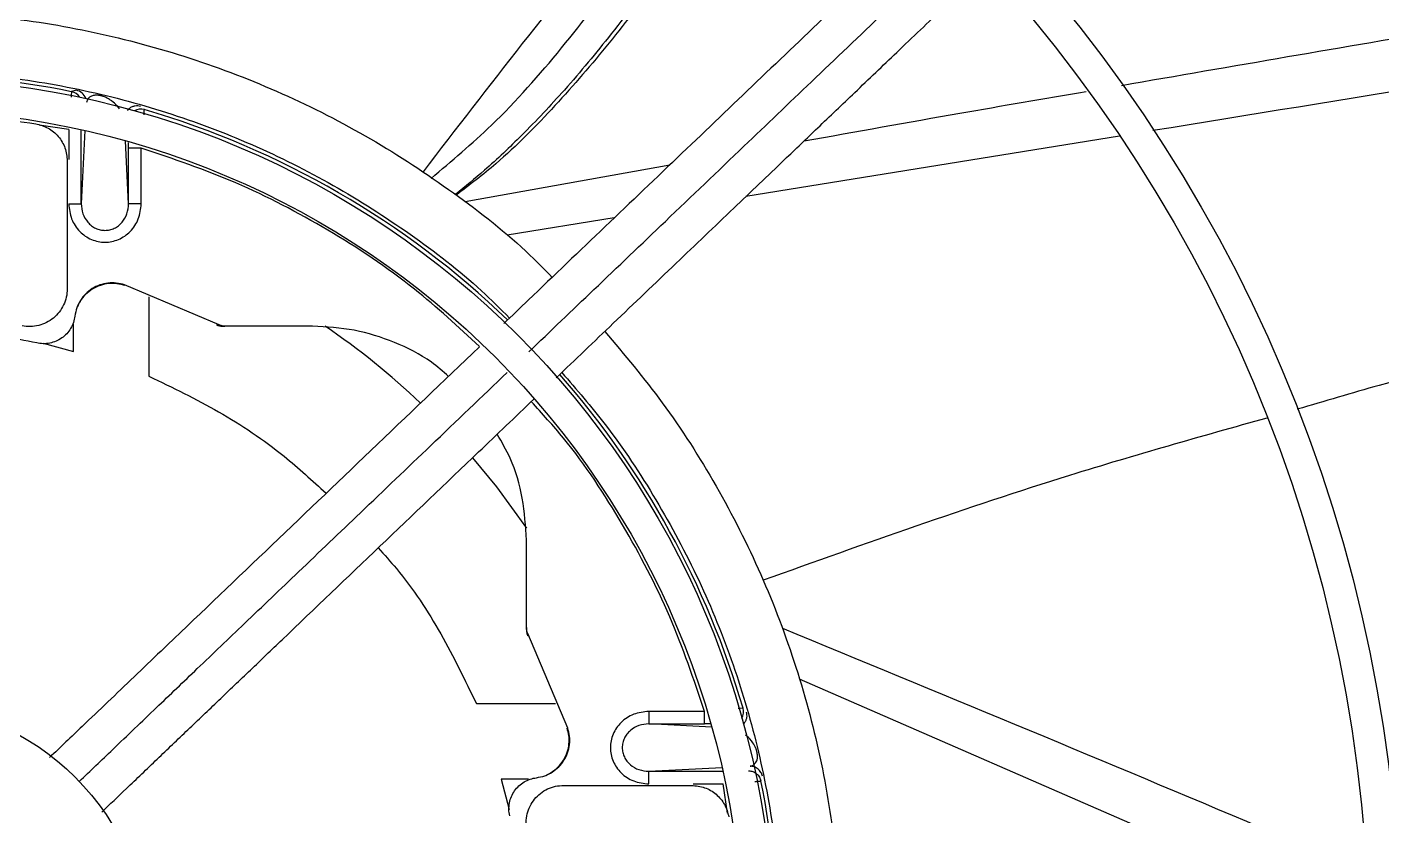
# Model space of a CAD drawing. Header units: inches. Extents: x 1229 to 1453, y -1023 to -720.
# Drawn here: x 1255.517 to 1259.756, y -985.041 to -982.573 of the extents above; entities that cross this region are included whole.
import ezdxf

# ---------------------------------------------------------------- set-up
doc = ezdxf.new("R2010")
doc.units = ezdxf.units.IN
doc.header["$MEASUREMENT"] = 0

msp = doc.modelspace()

# ---------------------------------------------------------------- linework, layer by layer
at = {"color": 18, "linetype": 'Continuous', "lineweight": 25, "true_color": 0x000000}
for p, q in [((1255.6707, -982.7703), (1255.6559, -982.7747)), ((1255.6467, -982.8934), (1255.5547, -982.8791)), ((1255.6467, -982.8934), (1255.6467, -982.9865)), ((1255.6861, -983.1257), (1255.6861, -982.894)), ((1255.6977, -982.8966), (1255.6861, -983.1257)), ((1255.8343, -983.1257), (1255.8244, -982.9287)), ((1255.8343, -982.9511), (1255.8343, -982.9336)), ((1258.9352, -982.9137), (1257.7659, -983.1031)), ((1255.8343, -983.1257), (1255.8343, -982.9511)), ((1255.8737, -983.1257), (1255.8737, -982.9511)), ((1255.6421, -982.9916), (1255.6421, -983.3918)), ((1256.8869, -983.1184), (1257.5276, -983.0041)), ((1257.3542, -983.1698), (1257.0191, -983.2241)), ((1255.8212, -983.3792), (1255.8209, -983.3812)), ((1256.1177, -983.5043), (1255.8212, -983.3792)), ((1255.898, -983.4172), (1255.898, -983.6654)), ((1255.6618, -983.5874), (1255.6618, -983.5023)), ((1256.1177, -983.5043), (1256.1096, -983.5044)), ((1256.1274, -983.5087), (1256.1358, -983.5087)), ((1256.4098, -983.5087), (1256.1358, -983.5087)), ((1255.5666, -983.5622), (1255.6618, -983.5874)), ((1257.0791, -984.452), (1257.0791, -984.178)), ((1257.0791, -984.452), (1257.0791, -984.4604)), ((1257.0834, -984.4782), (1257.0835, -984.4701)), ((1257.2086, -984.7665), (1257.0835, -984.4701)), ((1259.711, -985.3871), (1257.9342, -984.6135)), ((1256.9224, -984.6898), (1257.1701, -984.6898)), ((1257.6367, -984.7141), (1257.4621, -984.7141)), ((1257.2086, -984.7665), (1257.2066, -984.7669)), ((1257.4621, -984.7534), (1257.6367, -984.7534)), ((1257.6591, -984.7634), (1257.4621, -984.7534)), ((1257.6553, -984.7535), (1257.6367, -984.7534)), ((1257.4621, -984.9017), (1257.6912, -984.8901)), ((1257.0855, -984.926), (1257.0004, -984.926)), ((1257.0004, -984.926), (1257.0256, -985.0212)), ((1257.4621, -984.9411), (1257.4621, -984.9017)), ((1257.4621, -984.9017), (1257.6938, -984.9017)), ((1257.196, -984.9457), (1257.5962, -984.9457)), ((1257.6013, -984.9411), (1257.6944, -984.9411)), ((1257.7086, -985.0331), (1257.6944, -984.9411))]:
    msp.add_line(p, q, dxfattribs=at)
at = {"color": 18, "linetype": 'Continuous', "lineweight": 25, "true_color": 0x000000, "flags": 128}
msp.add_lwpolyline([(1257.0806, -984.1411), (1256.9865, -984.0118), (1256.9112, -983.9203)], dxfattribs=at)
at = {"color": 18, "linetype": 'Continuous', "lineweight": 25, "true_color": 0x000000}
for radius in [11.7126, 8.5704, 8.472, 6.6478, 6.5493, 4.7037, 4.6053, 2.745, 2.6465, 0.7874]:
    msp.add_circle((1255.1106, -985.4772), radius, dxfattribs=at)
for centre, radius, start, end in [((1255.1106, -985.4772), 2.7569, 78.5929, 101.4071), ((1255.6481, -982.8133), 0.0393, 32.4048, 78.5961), ((1255.6627, -982.8088), 0.0394, 18.6277, 78.3094), ((1255.8724, -982.8685), 0.0393, 73.7264, 119.9032), ((1255.1106, -985.4772), 2.7569, 46.1585, 73.7218), ((1255.1106, -985.4772), 2.3804, 46.5504, 55.7805), ((1255.1106, -985.4772), 2.7569, 16.2782, 41.2445), ((1257.7192, -984.7154), 0.0394, 330.1071, 16.2691), ((1255.1106, -985.4772), 2.7569, 348.5929, 11.4071)]:
    msp.add_arc(centre, radius, start, end, dxfattribs=at)
for points, knots in [([(1243.4011, -985.4772), (1243.4059, -985.2217), (1243.4156, -984.7108), (1243.4936, -983.9477), (1243.6177, -983.1911), (1243.792, -982.4444), (1244.0146, -981.7106), (1244.2847, -980.9929), (1244.6012, -980.2945), (1244.9626, -979.6182), (1245.3675, -978.9671), (1245.8142, -978.3438), (1246.3006, -977.751), (1246.8248, -977.1914), (1247.3845, -976.6672), (1247.9772, -976.1807), (1248.6005, -975.7341), (1249.2517, -975.3292), (1249.9279, -974.9677), (1250.6264, -974.6513), (1251.344, -974.3812), (1252.0778, -974.1586), (1252.8246, -973.9844), (1253.5811, -973.8595), (1254.3442, -973.7844), (1255.1106, -973.7593), (1255.877, -973.7844), (1256.6401, -973.8595), (1257.3967, -973.9844), (1258.1434, -974.1586), (1258.8772, -974.3812), (1259.5949, -974.6513), (1260.2933, -974.9677), (1260.9696, -975.3292), (1261.6207, -975.7341), (1262.244, -976.1807), (1262.8368, -976.6672), (1263.3964, -977.1914), (1263.9206, -977.751), (1264.407, -978.3438), (1264.8537, -978.9671), (1265.2586, -979.6182), (1265.6201, -980.2945), (1265.9365, -980.9929), (1266.2066, -981.7106), (1266.4292, -982.4444), (1266.6035, -983.1911), (1266.7276, -983.9477), (1266.8057, -984.7108), (1266.8153, -985.2217), (1266.8201, -985.4772)], [0, 0, 0, 0, 0.020833, 0.041667, 0.0625, 0.083333, 0.104167, 0.125, 0.145833, 0.166667, 0.1875, 0.208333, 0.229167, 0.25, 0.270833, 0.291667, 0.3125, 0.333333, 0.354167, 0.375, 0.395833, 0.416667, 0.4375, 0.458333, 0.479167, 0.5, 0.520833, 0.541667, 0.5625, 0.583333, 0.604167, 0.625, 0.645833, 0.666667, 0.6875, 0.708333, 0.729167, 0.75, 0.770833, 0.791667, 0.8125, 0.833333, 0.854167, 0.875, 0.895833, 0.916667, 0.9375, 0.958333, 0.979167, 1, 1, 1, 1]), ([(1257.8046, -981.7489), (1257.6632, -981.9083), (1257.2977, -982.3205), (1256.9619, -982.7573), (1256.7558, -983.0252)], [0, 0, 0, 0, 0.386641, 1, 1, 1, 1]), ([(1257.8631, -981.7891), (1257.8377, -981.8364), (1257.775, -981.9534), (1257.6557, -982.1523), (1257.5099, -982.3748), (1257.3533, -982.5864), (1257.207, -982.7624), (1257.0737, -982.904), (1256.9594, -983.0128), (1256.8874, -983.0716), (1256.8568, -983.0966)], [0, 0, 0, 0, 0.096905, 0.239175, 0.41847, 0.577059, 0.714948, 0.832145, 0.928658, 1, 1, 1, 1]), ([(1257.8723, -981.7954), (1257.8406, -981.8568), (1257.7293, -982.0723), (1257.5478, -982.347), (1257.3404, -982.6239), (1257.1704, -982.8198), (1257.0123, -982.9819), (1256.9013, -983.0665), (1256.8593, -983.0986)], [0, 0, 0, 0, 0.124193, 0.436205, 0.592312, 0.74848, 0.904731, 1, 1, 1, 1]), ([(1256.7807, -983.046), (1256.845, -982.9918), (1256.9928, -982.8672), (1257.1918, -982.6404), (1257.4216, -982.339), (1257.5974, -982.0748), (1257.6951, -981.8905), (1257.7167, -981.8498)], [0, 0, 0, 0, 0.1643139, 0.3778099, 0.5907186, 0.9094973, 1, 1, 1, 1]), ([(1258.3548, -982.2136), (1258.3056, -982.2606), (1258.199, -982.3624), (1257.9362, -982.6136), (1257.5625, -982.9707), (1257.2201, -983.2979), (1257.0339, -983.4758), (1257.0081, -983.5005)], [0, 0, 0, 0, 0.11002, 0.23806, 0.586512, 0.942749, 1, 1, 1, 1]), ([(1257.0864, -983.5891), (1257.1543, -983.5242), (1257.2969, -983.3879), (1257.5214, -983.1733), (1257.7483, -982.9566), (1257.9765, -982.7385), (1258.2017, -982.5233), (1258.3564, -982.3754), (1258.4354, -982.3)], [0, 0, 0, 0, 0.150789, 0.316355, 0.498602, 0.654921, 0.823982, 1, 1, 1, 1]), ([(1257.1722, -983.6704), (1257.2318, -983.6135), (1257.3569, -983.4939), (1257.5422, -983.3169), (1257.7209, -983.1461), (1257.8686, -983.005), (1257.9948, -982.8843), (1258.1118, -982.7725), (1258.2436, -982.6466), (1258.38, -982.5162), (1258.4726, -982.4278), (1258.5159, -982.3864)], [0, 0, 0, 0, 0.132681, 0.278736, 0.413007, 0.531253, 0.608381, 0.694879, 0.792677, 0.903014, 1, 1, 1, 1]), ([(1258.941, -982.7551), (1259.2879, -982.695), (1259.941, -982.5817), (1260.5938, -982.4736), (1260.8997, -982.4229)], [0, 0, 0, 0, 0.531236, 1, 1, 1, 1]), ([(1255.1106, -982.5244), (1255.214, -982.5276), (1255.4208, -982.5338), (1255.7275, -982.5844), (1256.0274, -982.6645), (1256.3172, -982.7764), (1256.594, -982.9174), (1256.8529, -983.0883), (1257.0424, -983.2355), (1257.137, -983.3327), (1257.1595, -983.3558)], [0, 0, 0, 0, 0.136759, 0.273517, 0.410274, 0.547034, 0.68379, 0.820549, 0.957307, 1, 1, 1, 1]), ([(1260.9813, -982.5808), (1260.9408, -982.5874), (1260.2947, -982.693), (1259.6469, -982.7981), (1259.0398, -982.8967)], [0, 0, 0, 0, 0.062691, 1, 1, 1, 1]), ([(1253.2852, -983.396), (1253.3577, -983.336), (1253.5034, -983.2154), (1253.7447, -983.0639), (1253.9998, -982.9359), (1254.2671, -982.8352), (1254.5432, -982.7625), (1254.8254, -982.7185), (1255.1106, -982.7038), (1255.3958, -982.7185), (1255.678, -982.7625), (1255.9542, -982.8352), (1256.2213, -982.936), (1256.477, -983.0634), (1256.717, -983.2177), (1256.9012, -983.3583), (1256.9973, -983.4544), (1257.0261, -983.4833)], [0, 0, 0, 0, 0.0686182, 0.1379717, 0.207325, 0.2766794, 0.3460334, 0.4153867, 0.4847398, 0.554094, 0.6234473, 0.6928013, 0.7621556, 0.831509, 0.9008624, 0.9702164, 1, 1, 1, 1]), ([(1255.6559, -982.7747), (1255.6556, -982.7756), (1255.6553, -982.7769), (1255.6544, -982.7888), (1255.6541, -982.7917)], [0, 0, 0, 0, 0.754108, 1, 1, 1, 1]), ([(1257.948, -982.9291), (1258.1106, -982.8998), (1258.4048, -982.8467), (1258.6993, -982.7965), (1258.831, -982.774)], [0, 0, 0, 0, 0.552546, 1, 1, 1, 1]), ([(1255.8058, -982.8282), (1255.803, -982.8247), (1255.7969, -982.8172), (1255.7861, -982.8073), (1255.7748, -982.7996), (1255.7683, -982.7957), (1255.7622, -982.7926), (1255.7572, -982.7905), (1255.7531, -982.7891), (1255.7503, -982.7882), (1255.7474, -982.7875), (1255.7447, -982.7869), (1255.7421, -982.7864), (1255.7387, -982.7859), (1255.7345, -982.7857), (1255.73, -982.7858), (1255.7252, -982.7864), (1255.7205, -982.7877), (1255.714, -982.7903), (1255.7082, -982.795), (1255.7037, -982.8015), (1255.7026, -982.8063), (1255.7021, -982.8088)], [0, 0, 0, 0, 0.137806, 0.295547, 0.344969, 0.384359, 0.409911, 0.429703, 0.437789, 0.44499, 0.451651, 0.458225, 0.464555, 0.471544, 0.488297, 0.50964, 0.536122, 0.576505, 0.625829, 0.740978, 0.867771, 1, 1, 1, 1]), ([(1255.8711, -982.8209), (1255.8684, -982.8203), (1255.8628, -982.8191), (1255.8538, -982.8196), (1255.8447, -982.8221), (1255.8362, -982.8269), (1255.8318, -982.8316), (1255.8297, -982.834)], [0, 0, 0, 0, 0.179413, 0.374002, 0.580007, 0.792284, 1, 1, 1, 1]), ([(1254.6778, -982.8751), (1254.7736, -982.8624), (1254.9652, -982.837), (1255.256, -982.837), (1255.4476, -982.8624), (1255.5434, -982.8751)], [0, 0, 0, 0, 0.333334, 0.666666, 1, 1, 1, 1]), ([(1255.8826, -982.8467), (1255.8828, -982.8442), (1255.8835, -982.8342), (1255.8834, -982.8323), (1255.8834, -982.8308)], [0, 0, 0, 0, 0.249623, 1, 1, 1, 1]), ([(1255.5434, -982.8751), (1255.5568, -982.8788), (1255.5837, -982.8861), (1255.6158, -982.9139), (1255.6379, -982.9501), (1255.6407, -982.9778), (1255.6421, -982.9916)], [0, 0, 0, 0, 0.24998, 0.499991, 0.749996, 1, 1, 1, 1]), ([(1255.8737, -982.9511), (1255.8686, -982.9511), (1255.8584, -982.9511), (1255.8455, -982.9511), (1255.8363, -982.9511), (1255.835, -982.9511), (1255.8343, -982.9511)], [0, 0, 0, 0, 0.249985, 0.499971, 0.749987, 1, 1, 1, 1]), ([(1256.9327, -983.5726), (1256.866, -983.5108), (1256.719, -983.3747), (1256.4616, -983.204), (1256.1754, -983.0536), (1255.9735, -982.985), (1255.8737, -982.9511)], [0, 0, 0, 0, 0.219674, 0.484445, 0.745154, 1, 1, 1, 1]), ([(1255.6467, -983.1257), (1255.6485, -983.1419), (1255.652, -983.1737), (1255.6789, -983.2137), (1255.7105, -983.2356), (1255.7386, -983.2443), (1255.7602, -983.2465), (1255.7818, -983.2443), (1255.8099, -983.2356), (1255.8416, -983.2137), (1255.8684, -983.1737), (1255.8719, -983.1419), (1255.8737, -983.1257)], [0, 0, 0, 0, 0.132076, 0.259798, 0.381593, 0.440894, 0.499994, 0.559042, 0.618395, 0.7402, 0.867922, 1, 1, 1, 1]), ([(1255.6467, -983.1257), (1255.6518, -983.1257), (1255.662, -983.1257), (1255.6749, -983.1257), (1255.6841, -983.1257), (1255.6854, -983.1257), (1255.6861, -983.1257)], [0, 0, 0, 0, 0.249985, 0.499971, 0.749987, 1, 1, 1, 1]), ([(1255.6861, -983.1257), (1255.6871, -983.1362), (1255.689, -983.157), (1255.7027, -983.1802), (1255.7177, -983.1945), (1255.7308, -983.2026), (1255.7451, -983.2076), (1255.7602, -983.2093), (1255.7753, -983.2076), (1255.7896, -983.2026), (1255.8027, -983.1945), (1255.8177, -983.1802), (1255.8314, -983.157), (1255.8334, -983.1362), (1255.8343, -983.1257)], [0, 0, 0, 0, 0.127639, 0.253724, 0.317943, 0.377887, 0.439686, 0.499991, 0.560295, 0.622113, 0.682053, 0.746276, 0.872361, 1, 1, 1, 1]), ([(1255.8737, -983.1257), (1255.8686, -983.1257), (1255.8584, -983.1257), (1255.8455, -983.1257), (1255.8363, -983.1257), (1255.835, -983.1257), (1255.8343, -983.1257)], [0, 0, 0, 0, 0.249985, 0.499971, 0.749987, 1, 1, 1, 1]), ([(1261.2973, -983.3492), (1261.1063, -983.3846), (1260.5857, -983.4809), (1259.9833, -983.6232), (1259.5766, -983.7433), (1259.4914, -983.7684)], [0, 0, 0, 0, 0.314233, 0.856302, 1, 1, 1, 1]), ([(1255.6421, -983.3918), (1255.6416, -983.4005), (1255.6404, -983.4178), (1255.6316, -983.4427), (1255.6179, -983.465), (1255.5996, -983.4838), (1255.5776, -983.4981), (1255.553, -983.5072), (1255.5269, -983.5111), (1255.5097, -983.5088), (1255.501, -983.5076)], [0, 0, 0, 0, 0.1249985, 0.2500014, 0.3749975, 0.4999997, 0.6249916, 0.7499853, 0.8749892, 1, 1, 1, 1]), ([(1255.8212, -983.3792), (1255.8128, -983.3769), (1255.7959, -983.3724), (1255.7694, -983.3729), (1255.7437, -983.3788), (1255.72, -983.3903), (1255.6993, -983.4068), (1255.6829, -983.4274), (1255.671, -983.4511), (1255.6677, -983.4684), (1255.6661, -983.477)], [0, 0, 0, 0, 0.124813, 0.249654, 0.374519, 0.499473, 0.624499, 0.749617, 0.874792, 1, 1, 1, 1]), ([(1255.8209, -983.3812), (1255.8133, -983.3791), (1255.7974, -983.3747), (1255.7716, -983.3746), (1255.7452, -983.38), (1255.7201, -983.3918), (1255.6983, -983.409), (1255.6821, -983.4304), (1255.6733, -983.4463), (1255.6713, -983.4548), (1255.6713, -983.4551)], [0, 0, 0, 0, 0.128289, 0.266451, 0.412104, 0.561872, 0.711758, 0.857688, 0.996251, 1, 1, 1, 1]), ([(1255.6661, -983.477), (1255.6649, -983.4838), (1255.6624, -983.4973), (1255.6534, -983.516), (1255.6411, -983.5326), (1255.6254, -983.5462), (1255.6074, -983.5563), (1255.5876, -983.5623), (1255.5669, -983.5645), (1255.5533, -983.5622), (1255.5466, -983.5611)], [0, 0, 0, 0, 0.124971, 0.250009, 0.374946, 0.500008, 0.624949, 0.75001, 0.874956, 1, 1, 1, 1]), ([(1255.5466, -983.5611), (1255.4746, -983.5465), (1255.3516, -983.5215), (1255.2263, -983.5174), (1255.1742, -983.5157)], [0, 0, 0, 0, 0.584815, 1, 1, 1, 1]), ([(1256.1096, -983.5044), (1256.1125, -983.5056), (1256.1181, -983.5081), (1256.1243, -983.5085), (1256.1274, -983.5087)], [0, 0, 0, 0, 0.5000742, 1, 1, 1, 1]), ([(1256.1358, -983.5087), (1256.1327, -983.5085), (1256.1264, -983.5081), (1256.1206, -983.5056), (1256.1177, -983.5043)], [0, 0, 0, 0, 0.500189, 1, 1, 1, 1]), ([(1256.8354, -983.6656), (1256.8179, -983.6503), (1256.7673, -983.6062), (1256.6671, -983.5566), (1256.5414, -983.516), (1256.4537, -983.5111), (1256.4098, -983.5087)], [0, 0, 0, 0, 0.150102, 0.433397, 0.716699, 1, 1, 1, 1]), ([(1257.3244, -983.525), (1257.386, -983.5982), (1257.5142, -983.7506), (1257.6768, -984.0065), (1257.8173, -984.2833), (1257.9274, -984.5738), (1258.0067, -984.874), (1258.0539, -985.181), (1258.0688, -985.4912), (1258.051, -985.8013), (1258.0008, -986.1078), (1257.9188, -986.4073), (1257.8057, -986.6965), (1257.6634, -986.9728), (1257.4911, -987.2307), (1257.3462, -987.4161), (1257.252, -987.5071), (1257.2322, -987.5263)], [0, 0, 0, 0, 0.065205, 0.135665, 0.206125, 0.276585, 0.347045, 0.417505, 0.487965, 0.558425, 0.628885, 0.699345, 0.769805, 0.840265, 0.910725, 0.981186, 1, 1, 1, 1]), ([(1256.9318, -983.5734), (1256.8186, -983.6816), (1256.5956, -983.8947), (1256.2634, -984.2122), (1256.0164, -984.4482), (1255.852, -984.6053), (1255.7698, -984.6839), (1255.6817, -984.7681), (1255.621, -984.8261), (1255.587, -984.8586)], [0, 0, 0, 0, 0.252825, 0.498235, 0.740971, 0.803595, 0.864704, 0.924154, 1, 1, 1, 1]), ([(1255.6796, -984.9335), (1255.7146, -984.9), (1255.7952, -984.823), (1255.9183, -984.7053), (1256.0557, -984.574), (1256.204, -984.4323), (1256.3743, -984.2696), (1256.5687, -984.0838), (1256.7864, -983.8758), (1256.9394, -983.7295), (1257.0192, -983.6533)], [0, 0, 0, 0, 0.078323, 0.180329, 0.275628, 0.385797, 0.512305, 0.656809, 0.821221, 1, 1, 1, 1]), ([(1255.898, -983.6654), (1255.9716, -983.7008), (1256.1194, -983.7719), (1256.3054, -983.8966), (1256.4092, -983.992), (1256.4523, -984.0317)], [0, 0, 0, 0, 0.366652, 0.736955, 1, 1, 1, 1]), ([(1257.1899, -983.6536), (1257.236, -983.7068), (1257.3444, -983.832), (1257.488, -984.0502), (1257.6228, -984.3018), (1257.7302, -984.5665), (1257.81, -984.8407), (1257.8611, -985.1216), (1257.8831, -985.4064), (1257.8757, -985.6919), (1257.8389, -985.9751), (1257.7733, -986.253), (1257.6793, -986.5227), (1257.5584, -986.7814), (1257.4106, -987.0256), (1257.2598, -987.2314), (1257.1493, -987.3465), (1257.1047, -987.3929)], [0, 0, 0, 0, 0.051393, 0.120749, 0.190107, 0.259464, 0.328821, 0.398178, 0.467535, 0.536892, 0.606249, 0.675606, 0.744963, 0.81432, 0.883677, 0.953035, 1, 1, 1, 1]), ([(1255.7501, -985.0295), (1255.7758, -985.0049), (1255.8337, -984.9496), (1255.9236, -984.8637), (1256.0199, -984.7716), (1256.1171, -984.6787), (1256.2155, -984.5847), (1256.3837, -984.424), (1256.6218, -984.1964), (1256.8842, -983.9457), (1257.0445, -983.7925), (1257.102, -983.7375)], [0, 0, 0, 0, 0.057028, 0.128321, 0.199319, 0.270688, 0.343884, 0.417564, 0.643745, 0.872299, 1, 1, 1, 1]), ([(1257.6367, -984.7141), (1257.6028, -984.6142), (1257.5343, -984.4123), (1257.3833, -984.1266), (1257.2368, -983.9008), (1257.1287, -983.7824), (1257.0944, -983.7448)], [0, 0, 0, 0, 0.2820877, 0.570667, 0.8637417, 1, 1, 1, 1]), ([(1259.3964, -983.796), (1259.1901, -983.8541), (1258.6584, -984.0036), (1258.1384, -984.1899), (1257.8203, -984.3039)], [0, 0, 0, 0, 0.388132, 1, 1, 1, 1]), ([(1257.0791, -984.178), (1257.0765, -984.1343), (1257.0711, -984.0468), (1257.0382, -983.9339), (1257.0021, -983.8712), (1256.9879, -983.8465)], [0, 0, 0, 0, 0.3772613, 0.7545222, 1, 1, 1, 1]), ([(1256.6153, -984.2027), (1256.6345, -984.2239), (1256.7091, -984.3063), (1256.8155, -984.4687), (1256.8868, -984.6163), (1256.9224, -984.6898)], [0, 0, 0, 0, 0.148916, 0.576564, 1, 1, 1, 1]), ([(1257.0835, -984.4701), (1257.0822, -984.4672), (1257.0797, -984.4614), (1257.0793, -984.4551), (1257.0791, -984.452)], [0, 0, 0, 0, 0.4997971, 1, 1, 1, 1]), ([(1257.0791, -984.4604), (1257.0793, -984.4635), (1257.0797, -984.4697), (1257.0822, -984.4753), (1257.0834, -984.4782)], [0, 0, 0, 0, 0.500004, 1, 1, 1, 1]), ([(1257.8801, -984.4532), (1258.3649, -984.6536), (1258.9742, -984.9056), (1259.5807, -985.1631), (1259.7047, -985.2157)], [0, 0, 0, 0, 0.7955568, 1, 1, 1, 1]), ([(1257.4621, -984.7141), (1257.4459, -984.7159), (1257.4141, -984.7194), (1257.3741, -984.7462), (1257.3522, -984.7778), (1257.3434, -984.8059), (1257.3413, -984.8276), (1257.3434, -984.8492), (1257.3522, -984.8773), (1257.3741, -984.9089), (1257.4141, -984.9357), (1257.4459, -984.9393), (1257.4621, -984.9411)], [0, 0, 0, 0, 0.132079, 0.259806, 0.381603, 0.440899, 0.500002, 0.559049, 0.618398, 0.740195, 0.867921, 1, 1, 1, 1]), ([(1257.4621, -984.7141), (1257.4621, -984.7192), (1257.4621, -984.7294), (1257.4621, -984.7423), (1257.4621, -984.7514), (1257.4621, -984.7528), (1257.4621, -984.7534)], [0, 0, 0, 0, 0.250002, 0.5, 0.749996, 1, 1, 1, 1]), ([(1257.6367, -984.7534), (1257.6367, -984.7528), (1257.6367, -984.7514), (1257.6367, -984.7423), (1257.6367, -984.7294), (1257.6367, -984.7192), (1257.6367, -984.7141)], [0, 0, 0, 0, 0.250004, 0.5, 0.749998, 1, 1, 1, 1]), ([(1257.757, -984.7044), (1257.7556, -984.7043), (1257.7538, -984.7042), (1257.7443, -984.7049), (1257.7422, -984.7051)], [0, 0, 0, 0, 0.783006, 1, 1, 1, 1]), ([(1257.7669, -984.7167), (1257.7675, -984.7194), (1257.7687, -984.725), (1257.7682, -984.734), (1257.7656, -984.743), (1257.7619, -984.75), (1257.7586, -984.7532), (1257.7577, -984.7542)], [0, 0, 0, 0, 0.203719, 0.424591, 0.658571, 0.899688, 1, 1, 1, 1]), ([(1257.1108, -984.9217), (1257.1194, -984.9201), (1257.1367, -984.9168), (1257.1604, -984.9049), (1257.181, -984.8885), (1257.1975, -984.8678), (1257.209, -984.844), (1257.2149, -984.8184), (1257.2154, -984.7919), (1257.2108, -984.775), (1257.2086, -984.7665)], [0, 0, 0, 0, 0.125194, 0.250389, 0.375496, 0.500528, 0.625476, 0.750351, 0.875181, 1, 1, 1, 1]), ([(1257.1322, -984.9166), (1257.1326, -984.9166), (1257.1414, -984.9145), (1257.1574, -984.9056), (1257.1788, -984.8894), (1257.1961, -984.8675), (1257.2078, -984.8424), (1257.2132, -984.8161), (1257.2131, -984.7904), (1257.2087, -984.7745), (1257.2066, -984.7669)], [0, 0, 0, 0, 0.0069686, 0.1453806, 0.2910487, 0.4405377, 0.5898133, 0.7348842, 0.8723933, 1, 1, 1, 1]), ([(1257.4621, -984.7534), (1257.4516, -984.7544), (1257.4308, -984.7564), (1257.4077, -984.77), (1257.3934, -984.7849), (1257.3853, -984.798), (1257.3802, -984.8124), (1257.3784, -984.8276), (1257.3802, -984.8427), (1257.3853, -984.8571), (1257.3934, -984.8702), (1257.4077, -984.8851), (1257.4308, -984.8987), (1257.4516, -984.9007), (1257.4621, -984.9017)], [0, 0, 0, 0, 0.127645, 0.253729, 0.316127, 0.377879, 0.439096, 0.5, 0.560904, 0.622121, 0.683873, 0.746272, 0.872355, 1, 1, 1, 1]), ([(1257.779, -984.8857), (1257.7825, -984.8849), (1257.7895, -984.8832), (1257.7976, -984.8738), (1257.8024, -984.8636), (1257.802, -984.8503), (1257.8015, -984.8463), (1257.801, -984.8432), (1257.8002, -984.8398), (1257.7993, -984.8364), (1257.7982, -984.8332), (1257.7959, -984.827), (1257.7908, -984.8166), (1257.7789, -984.7988), (1257.7706, -984.7926), (1257.7646, -984.7881)], [0, 0, 0, 0, 0.199717, 0.396756, 0.535739, 0.555918, 0.565194, 0.573898, 0.582277, 0.590794, 0.599814, 0.60944, 0.652137, 0.746227, 1, 1, 1, 1]), ([(1257.8175, -984.9171), (1257.8162, -984.9129), (1257.8136, -984.9043), (1257.8043, -984.8939), (1257.7923, -984.887), (1257.7833, -984.8861), (1257.779, -984.8857)], [0, 0, 0, 0, 0.242739, 0.500184, 0.75757, 1, 1, 1, 1]), ([(1257.0267, -985.0412), (1257.0256, -985.0344), (1257.0233, -985.0209), (1257.0255, -985.0002), (1257.0315, -984.9804), (1257.0416, -984.9624), (1257.0552, -984.9467), (1257.0718, -984.9344), (1257.0905, -984.9254), (1257.104, -984.9229), (1257.1108, -984.9217)], [0, 0, 0, 0, 0.124963, 0.249993, 0.374924, 0.499989, 0.624924, 0.749981, 0.874946, 1, 1, 1, 1]), ([(1257.7745, -984.9003), (1257.7789, -984.9008), (1257.7879, -984.9016), (1257.7999, -984.9087), (1257.8092, -984.9191), (1257.8118, -984.9277), (1257.8131, -984.9319)], [0, 0, 0, 0, 0.242498, 0.499991, 0.757495, 1, 1, 1, 1]), ([(1257.7942, -984.9338), (1257.7979, -984.9335), (1257.8106, -984.9325), (1257.812, -984.9322), (1257.8131, -984.9319)], [0, 0, 0, 0, 0.285124, 1, 1, 1, 1]), ([(1257.0802, -985.0868), (1257.079, -985.0781), (1257.0767, -985.0608), (1257.0806, -985.0348), (1257.0897, -985.0102), (1257.104, -984.9882), (1257.1228, -984.9699), (1257.1451, -984.9562), (1257.1699, -984.9473), (1257.1873, -984.9462), (1257.196, -984.9457)], [0, 0, 0, 0, 0.125, 0.250001, 0.374997, 0.5, 0.624996, 0.749999, 0.875018, 1, 1, 1, 1]), ([(1257.5962, -984.9457), (1257.61, -984.9471), (1257.6377, -984.9499), (1257.6739, -984.972), (1257.7017, -985.0041), (1257.709, -985.031), (1257.7127, -985.0444)], [0, 0, 0, 0, 0.249982, 0.500003, 0.749993, 1, 1, 1, 1])]:
    msp.add_open_spline(points, degree=3, knots=knots, dxfattribs=at)

doc.saveas('drawing.dxf')
